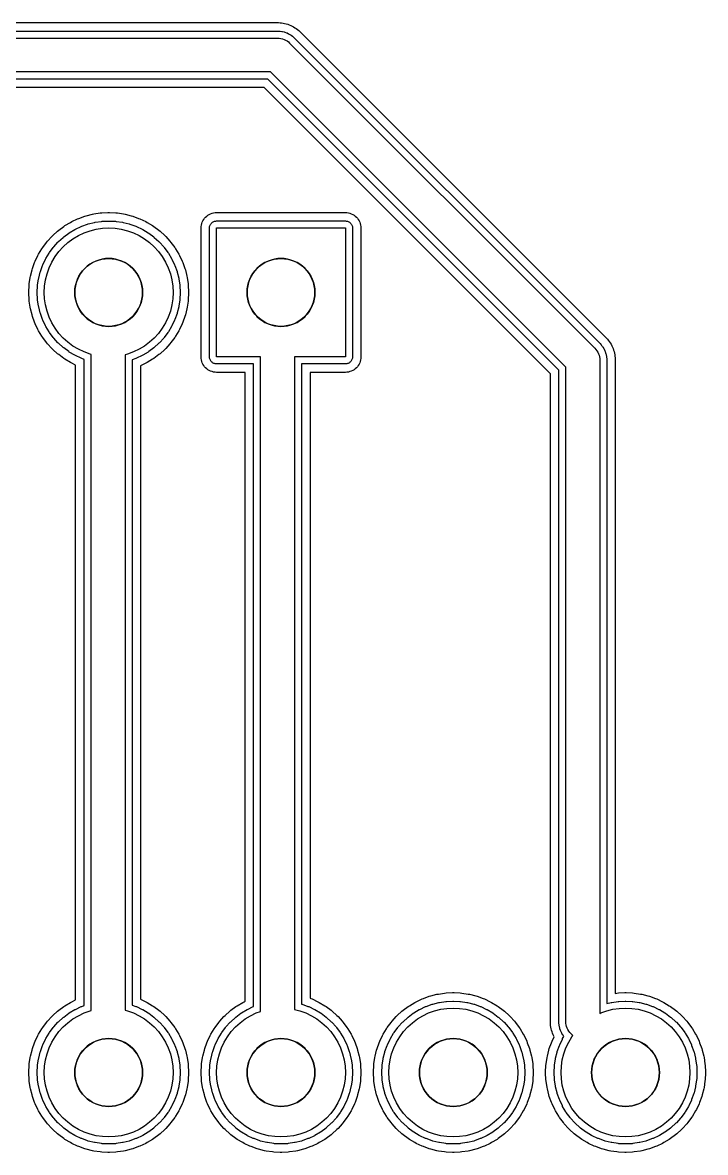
# Model space of a CAD drawing. Header units: millimetres. Extents: x -3 to 103, y -3 to 78.
# Drawn here: x 77.99 to 88.06, y 43.82 to 60.48 of the extents above; entities that cross this region are included whole.
import ezdxf

# ---------------------------------------------------------------- set-up
doc = ezdxf.new("R2010")
doc.units = ezdxf.units.MM
for name, color, linetype in [('COPPER', 1, 'Continuous'), ('DRILL_1p00mm', 5, 'Continuous'), ('ISO_PASS1', 2, 'Continuous'), ('ISO_PASS2', 6, 'Continuous')]:
    doc.layers.add(name, color=color, linetype=linetype)

msp = doc.modelspace()

# ---------------------------------------------------------------- linework, layer by layer
at = {"layer": 'COPPER'}
msp.add_lwpolyline([(56.812, 60.25), (81.75, 60.25), (81.775, 60.249), (81.799, 60.245), (81.823, 60.239), (81.846, 60.231), (81.868, 60.22), (81.889, 60.208), (81.909, 60.193), (81.927, 60.177), (86.427, 55.677), (86.443, 55.659), (86.458, 55.639), (86.47, 55.618), (86.481, 55.596), (86.489, 55.573), (86.495, 55.549), (86.499, 55.525), (86.5, 55.5), (86.5, 45.87), (86.516, 45.878), (86.604, 45.909), (86.695, 45.932), (86.787, 45.945), (86.88, 45.95), (86.973, 45.945), (87.065, 45.932), (87.156, 45.909), (87.244, 45.878), (87.328, 45.838), (87.408, 45.79), (87.483, 45.734), (87.552, 45.672), (87.614, 45.603), (87.67, 45.528), (87.718, 45.448), (87.758, 45.364), (87.789, 45.276), (87.812, 45.185), (87.825, 45.093), (87.83, 45), (87.825, 44.907), (87.812, 44.815), (87.789, 44.724), (87.758, 44.636), (87.718, 44.552), (87.67, 44.472), (87.614, 44.397), (87.552, 44.328), (87.483, 44.266), (87.408, 44.21), (87.328, 44.162), (87.244, 44.122), (87.156, 44.091), (87.065, 44.068), (86.973, 44.055), (86.88, 44.05), (86.787, 44.055), (86.695, 44.068), (86.604, 44.091), (86.516, 44.122), (86.432, 44.162), (86.352, 44.21), (86.277, 44.266), (86.208, 44.328), (86.146, 44.397), (86.09, 44.472), (86.042, 44.552), (86.002, 44.636), (85.971, 44.724), (85.948, 44.815), (85.935, 44.907), (85.93, 45), (85.935, 45.093), (85.948, 45.185), (85.971, 45.276), (86.002, 45.364), (86.042, 45.448), (86.09, 45.528), (86.102, 45.544), (86.073, 45.573), (86.057, 45.591), (86.042, 45.611), (86.03, 45.632), (86.019, 45.654), (86.011, 45.677), (86.005, 45.701), (86.001, 45.725), (86, 45.75), (86, 55.396), (81.646, 59.75), (56.812, 59.75)], dxfattribs=at)
for points in [[(78.328, 56.685), (78.351, 56.776), (78.382, 56.864), (78.422, 56.948), (78.47, 57.028), (78.526, 57.103), (78.588, 57.172), (78.657, 57.234), (78.732, 57.29), (78.812, 57.338), (78.896, 57.378), (78.984, 57.409), (79.075, 57.432), (79.167, 57.445), (79.26, 57.45), (79.353, 57.445), (79.445, 57.432), (79.536, 57.409), (79.624, 57.378), (79.708, 57.338), (79.788, 57.29), (79.863, 57.234), (79.932, 57.172), (79.994, 57.103), (80.05, 57.028), (80.098, 56.948), (80.138, 56.864), (80.169, 56.776), (80.192, 56.685), (80.205, 56.593), (80.21, 56.5), (80.205, 56.407), (80.192, 56.315), (80.169, 56.224), (80.138, 56.136), (80.098, 56.052), (80.05, 55.972), (79.994, 55.897), (79.932, 55.828), (79.863, 55.766), (79.788, 55.71), (79.708, 55.662), (79.624, 55.622), (79.536, 55.591), (79.5, 55.582), (79.5, 45.918), (79.536, 45.909), (79.624, 45.878), (79.708, 45.838), (79.788, 45.79), (79.863, 45.734), (79.932, 45.672), (79.994, 45.603), (80.05, 45.528), (80.098, 45.448), (80.138, 45.364), (80.169, 45.276), (80.192, 45.185), (80.205, 45.093), (80.21, 45), (80.205, 44.907), (80.192, 44.815), (80.169, 44.724), (80.138, 44.636), (80.098, 44.552), (80.05, 44.472), (79.994, 44.397), (79.932, 44.328), (79.863, 44.266), (79.788, 44.21), (79.708, 44.162), (79.624, 44.122), (79.536, 44.091), (79.445, 44.068), (79.353, 44.055), (79.26, 44.05), (79.167, 44.055), (79.075, 44.068), (78.984, 44.091), (78.896, 44.122), (78.812, 44.162), (78.732, 44.21), (78.657, 44.266), (78.588, 44.328), (78.526, 44.397), (78.47, 44.472), (78.422, 44.552), (78.382, 44.636), (78.351, 44.724), (78.328, 44.815), (78.315, 44.907), (78.31, 45), (78.315, 45.093), (78.328, 45.185), (78.351, 45.276), (78.382, 45.364), (78.422, 45.448), (78.47, 45.528), (78.526, 45.603), (78.588, 45.672), (78.657, 45.734), (78.732, 45.79), (78.812, 45.838), (78.896, 45.878), (78.984, 45.909), (79, 45.913), (79, 55.587), (78.984, 55.591), (78.896, 55.622), (78.812, 55.662), (78.732, 55.71), (78.657, 55.766), (78.588, 55.828), (78.526, 55.897), (78.47, 55.972), (78.422, 56.052), (78.382, 56.136), (78.351, 56.224), (78.328, 56.315), (78.315, 56.407), (78.31, 56.5), (78.315, 56.593)], [(80.85, 57.45), (82.75, 57.45), (82.75, 55.55), (82, 55.55), (82, 45.928), (82.076, 45.909), (82.164, 45.878), (82.248, 45.838), (82.328, 45.79), (82.403, 45.734), (82.472, 45.672), (82.534, 45.603), (82.59, 45.528), (82.638, 45.448), (82.678, 45.364), (82.709, 45.276), (82.732, 45.185), (82.745, 45.093), (82.75, 45), (82.745, 44.907), (82.732, 44.815), (82.709, 44.724), (82.678, 44.636), (82.638, 44.552), (82.59, 44.472), (82.534, 44.397), (82.472, 44.328), (82.403, 44.266), (82.328, 44.21), (82.248, 44.162), (82.164, 44.122), (82.076, 44.091), (81.985, 44.068), (81.893, 44.055), (81.8, 44.05), (81.707, 44.055), (81.615, 44.068), (81.524, 44.091), (81.436, 44.122), (81.352, 44.162), (81.272, 44.21), (81.197, 44.266), (81.128, 44.328), (81.066, 44.397), (81.01, 44.472), (80.962, 44.552), (80.922, 44.636), (80.891, 44.724), (80.868, 44.815), (80.855, 44.907), (80.85, 45), (80.855, 45.093), (80.868, 45.185), (80.891, 45.276), (80.922, 45.364), (80.962, 45.448), (81.01, 45.528), (81.066, 45.603), (81.128, 45.672), (81.197, 45.734), (81.272, 45.79), (81.352, 45.838), (81.436, 45.878), (81.5, 45.9), (81.5, 55.55), (80.85, 55.55)], [(78.819, 56.736), (78.798, 56.691), (78.782, 56.645), (78.77, 56.598), (78.762, 56.549), (78.76, 56.5), (78.762, 56.451), (78.77, 56.402), (78.782, 56.355), (78.798, 56.309), (78.819, 56.264), (78.844, 56.222), (78.873, 56.183), (78.906, 56.146), (78.943, 56.113), (78.982, 56.084), (79.024, 56.059), (79.069, 56.038), (79.115, 56.022), (79.162, 56.01), (79.211, 56.002), (79.26, 56), (79.309, 56.002), (79.358, 56.01), (79.405, 56.022), (79.451, 56.038), (79.496, 56.059), (79.538, 56.084), (79.577, 56.113), (79.614, 56.146), (79.647, 56.183), (79.676, 56.222), (79.701, 56.264), (79.722, 56.309), (79.738, 56.355), (79.75, 56.402), (79.758, 56.451), (79.76, 56.5), (79.758, 56.549), (79.75, 56.598), (79.738, 56.645), (79.722, 56.691), (79.701, 56.736), (79.676, 56.778), (79.647, 56.817), (79.614, 56.854), (79.577, 56.887), (79.538, 56.916), (79.496, 56.941), (79.451, 56.962), (79.405, 56.978), (79.358, 56.99), (79.309, 56.998), (79.26, 57), (79.211, 56.998), (79.162, 56.99), (79.115, 56.978), (79.069, 56.962), (79.024, 56.941), (78.982, 56.916), (78.943, 56.887), (78.906, 56.854), (78.873, 56.817), (78.844, 56.778)], [(81.384, 56.778), (81.359, 56.736), (81.338, 56.691), (81.322, 56.645), (81.31, 56.598), (81.302, 56.549), (81.3, 56.5), (81.302, 56.451), (81.31, 56.402), (81.322, 56.355), (81.338, 56.309), (81.359, 56.264), (81.384, 56.222), (81.413, 56.183), (81.446, 56.146), (81.483, 56.113), (81.522, 56.084), (81.564, 56.059), (81.609, 56.038), (81.655, 56.022), (81.702, 56.01), (81.751, 56.002), (81.8, 56), (81.849, 56.002), (81.898, 56.01), (81.945, 56.022), (81.991, 56.038), (82.036, 56.059), (82.078, 56.084), (82.117, 56.113), (82.154, 56.146), (82.187, 56.183), (82.216, 56.222), (82.241, 56.264), (82.262, 56.309), (82.278, 56.355), (82.29, 56.402), (82.298, 56.451), (82.3, 56.5), (82.298, 56.549), (82.29, 56.598), (82.278, 56.645), (82.262, 56.691), (82.241, 56.736), (82.216, 56.778), (82.187, 56.817), (82.154, 56.854), (82.117, 56.887), (82.078, 56.916), (82.036, 56.941), (81.991, 56.962), (81.945, 56.978), (81.898, 56.99), (81.849, 56.998), (81.8, 57), (81.751, 56.998), (81.702, 56.99), (81.655, 56.978), (81.609, 56.962), (81.564, 56.941), (81.522, 56.916), (81.483, 56.887), (81.446, 56.854), (81.413, 56.817)], [(83.395, 45.093), (83.408, 45.185), (83.431, 45.276), (83.462, 45.364), (83.502, 45.448), (83.55, 45.528), (83.606, 45.603), (83.668, 45.672), (83.737, 45.734), (83.812, 45.79), (83.892, 45.838), (83.976, 45.878), (84.064, 45.909), (84.155, 45.932), (84.247, 45.945), (84.34, 45.95), (84.433, 45.945), (84.525, 45.932), (84.616, 45.909), (84.704, 45.878), (84.788, 45.838), (84.868, 45.79), (84.943, 45.734), (85.012, 45.672), (85.074, 45.603), (85.13, 45.528), (85.178, 45.448), (85.218, 45.364), (85.249, 45.276), (85.272, 45.185), (85.285, 45.093), (85.29, 45), (85.285, 44.907), (85.272, 44.815), (85.249, 44.724), (85.218, 44.636), (85.178, 44.552), (85.13, 44.472), (85.074, 44.397), (85.012, 44.328), (84.943, 44.266), (84.868, 44.21), (84.788, 44.162), (84.704, 44.122), (84.616, 44.091), (84.525, 44.068), (84.433, 44.055), (84.34, 44.05), (84.247, 44.055), (84.155, 44.068), (84.064, 44.091), (83.976, 44.122), (83.892, 44.162), (83.812, 44.21), (83.737, 44.266), (83.668, 44.328), (83.606, 44.397), (83.55, 44.472), (83.502, 44.552), (83.462, 44.636), (83.431, 44.724), (83.408, 44.815), (83.395, 44.907), (83.39, 45)], [(78.819, 45.236), (78.798, 45.191), (78.782, 45.145), (78.77, 45.098), (78.762, 45.049), (78.76, 45), (78.762, 44.951), (78.77, 44.902), (78.782, 44.855), (78.798, 44.809), (78.819, 44.764), (78.844, 44.722), (78.873, 44.683), (78.906, 44.646), (78.943, 44.613), (78.982, 44.584), (79.024, 44.559), (79.069, 44.538), (79.115, 44.522), (79.162, 44.51), (79.211, 44.502), (79.26, 44.5), (79.309, 44.502), (79.358, 44.51), (79.405, 44.522), (79.451, 44.538), (79.496, 44.559), (79.538, 44.584), (79.577, 44.613), (79.614, 44.646), (79.647, 44.683), (79.676, 44.722), (79.701, 44.764), (79.722, 44.809), (79.738, 44.855), (79.75, 44.902), (79.758, 44.951), (79.76, 45), (79.758, 45.049), (79.75, 45.098), (79.738, 45.145), (79.722, 45.191), (79.701, 45.236), (79.676, 45.278), (79.647, 45.317), (79.614, 45.354), (79.577, 45.387), (79.538, 45.416), (79.496, 45.441), (79.451, 45.462), (79.405, 45.478), (79.358, 45.49), (79.309, 45.498), (79.26, 45.5), (79.211, 45.498), (79.162, 45.49), (79.115, 45.478), (79.069, 45.462), (79.024, 45.441), (78.982, 45.416), (78.943, 45.387), (78.906, 45.354), (78.873, 45.317), (78.844, 45.278)], [(81.384, 45.278), (81.359, 45.236), (81.338, 45.191), (81.322, 45.145), (81.31, 45.098), (81.302, 45.049), (81.3, 45), (81.302, 44.951), (81.31, 44.902), (81.322, 44.855), (81.338, 44.809), (81.359, 44.764), (81.384, 44.722), (81.413, 44.683), (81.446, 44.646), (81.483, 44.613), (81.522, 44.584), (81.564, 44.559), (81.609, 44.538), (81.655, 44.522), (81.702, 44.51), (81.751, 44.502), (81.8, 44.5), (81.849, 44.502), (81.898, 44.51), (81.945, 44.522), (81.991, 44.538), (82.036, 44.559), (82.078, 44.584), (82.117, 44.613), (82.154, 44.646), (82.187, 44.683), (82.216, 44.722), (82.241, 44.764), (82.262, 44.809), (82.278, 44.855), (82.29, 44.902), (82.298, 44.951), (82.3, 45), (82.298, 45.049), (82.29, 45.098), (82.278, 45.145), (82.262, 45.191), (82.241, 45.236), (82.216, 45.278), (82.187, 45.317), (82.154, 45.354), (82.117, 45.387), (82.078, 45.416), (82.036, 45.441), (81.991, 45.462), (81.945, 45.478), (81.898, 45.49), (81.849, 45.498), (81.8, 45.5), (81.751, 45.498), (81.702, 45.49), (81.655, 45.478), (81.609, 45.462), (81.564, 45.441), (81.522, 45.416), (81.483, 45.387), (81.446, 45.354), (81.413, 45.317)], [(83.899, 45.236), (83.878, 45.191), (83.862, 45.145), (83.85, 45.098), (83.842, 45.049), (83.84, 45), (83.842, 44.951), (83.85, 44.902), (83.862, 44.855), (83.878, 44.809), (83.899, 44.764), (83.924, 44.722), (83.953, 44.683), (83.986, 44.646), (84.023, 44.613), (84.062, 44.584), (84.104, 44.559), (84.149, 44.538), (84.195, 44.522), (84.242, 44.51), (84.291, 44.502), (84.34, 44.5), (84.389, 44.502), (84.438, 44.51), (84.485, 44.522), (84.531, 44.538), (84.576, 44.559), (84.618, 44.584), (84.657, 44.613), (84.694, 44.646), (84.727, 44.683), (84.756, 44.722), (84.781, 44.764), (84.802, 44.809), (84.818, 44.855), (84.83, 44.902), (84.838, 44.951), (84.84, 45), (84.838, 45.049), (84.83, 45.098), (84.818, 45.145), (84.802, 45.191), (84.781, 45.236), (84.756, 45.278), (84.727, 45.317), (84.694, 45.354), (84.657, 45.387), (84.618, 45.416), (84.576, 45.441), (84.531, 45.462), (84.485, 45.478), (84.438, 45.49), (84.389, 45.498), (84.34, 45.5), (84.291, 45.498), (84.242, 45.49), (84.195, 45.478), (84.149, 45.462), (84.104, 45.441), (84.062, 45.416), (84.023, 45.387), (83.986, 45.354), (83.953, 45.317), (83.924, 45.278)], [(86.464, 45.278), (86.439, 45.236), (86.418, 45.191), (86.402, 45.145), (86.39, 45.098), (86.382, 45.049), (86.38, 45), (86.382, 44.951), (86.39, 44.902), (86.402, 44.855), (86.418, 44.809), (86.439, 44.764), (86.464, 44.722), (86.493, 44.683), (86.526, 44.646), (86.563, 44.613), (86.602, 44.584), (86.644, 44.559), (86.689, 44.538), (86.735, 44.522), (86.782, 44.51), (86.831, 44.502), (86.88, 44.5), (86.929, 44.502), (86.978, 44.51), (87.025, 44.522), (87.071, 44.538), (87.116, 44.559), (87.158, 44.584), (87.197, 44.613), (87.234, 44.646), (87.267, 44.683), (87.296, 44.722), (87.321, 44.764), (87.342, 44.809), (87.358, 44.855), (87.37, 44.902), (87.378, 44.951), (87.38, 45), (87.378, 45.049), (87.37, 45.098), (87.358, 45.145), (87.342, 45.191), (87.321, 45.236), (87.296, 45.278), (87.267, 45.317), (87.234, 45.354), (87.197, 45.387), (87.158, 45.416), (87.116, 45.441), (87.071, 45.462), (87.025, 45.478), (86.978, 45.49), (86.929, 45.498), (86.88, 45.5), (86.831, 45.498), (86.782, 45.49), (86.735, 45.478), (86.689, 45.462), (86.644, 45.441), (86.602, 45.416), (86.563, 45.387), (86.526, 45.354), (86.493, 45.317)]]:
    msp.add_lwpolyline(points, close=True, dxfattribs=at)
at = {"layer": 'DRILL_1p00mm'}
for centre in [(79.26, 56.5), (81.8, 56.5), (79.26, 45), (81.8, 45), (84.34, 45), (86.88, 45)]:
    msp.add_circle(centre, 0.5, dxfattribs=at)
at = {"layer": 'ISO_PASS1'}
msp.add_lwpolyline([(56.885, 60.354), (81.75, 60.354), (81.755, 60.353), (81.78, 60.352), (81.79, 60.351), (81.814, 60.348), (81.824, 60.346), (81.848, 60.34), (81.857, 60.337), (81.881, 60.329), (81.89, 60.325), (81.912, 60.314), (81.921, 60.309), (81.942, 60.297), (81.951, 60.291), (81.97, 60.276), (81.978, 60.27), (81.996, 60.254), (82, 60.25), (86.5, 55.75), (86.504, 55.746), (86.52, 55.728), (86.526, 55.72), (86.541, 55.701), (86.547, 55.692), (86.559, 55.671), (86.564, 55.662), (86.575, 55.64), (86.579, 55.631), (86.587, 55.607), (86.59, 55.598), (86.596, 55.574), (86.598, 55.564), (86.601, 55.54), (86.602, 55.53), (86.603, 55.505), (86.604, 55.5), (86.604, 46.016), (86.669, 46.032), (86.679, 46.034), (86.772, 46.048), (86.782, 46.049), (86.875, 46.053), (86.885, 46.053), (86.978, 46.049), (86.988, 46.048), (87.081, 46.034), (87.091, 46.032), (87.181, 46.01), (87.191, 46.007), (87.278, 45.975), (87.288, 45.971), (87.372, 45.931), (87.381, 45.927), (87.461, 45.879), (87.47, 45.873), (87.544, 45.818), (87.552, 45.811), (87.621, 45.749), (87.629, 45.741), (87.691, 45.672), (87.698, 45.664), (87.753, 45.59), (87.759, 45.581), (87.807, 45.501), (87.811, 45.492), (87.851, 45.408), (87.855, 45.398), (87.887, 45.311), (87.89, 45.301), (87.912, 45.211), (87.914, 45.201), (87.928, 45.108), (87.929, 45.098), (87.933, 45.005), (87.933, 44.995), (87.929, 44.902), (87.928, 44.892), (87.914, 44.799), (87.912, 44.789), (87.89, 44.699), (87.887, 44.689), (87.855, 44.602), (87.851, 44.592), (87.811, 44.508), (87.807, 44.499), (87.759, 44.419), (87.753, 44.41), (87.698, 44.336), (87.691, 44.328), (87.629, 44.259), (87.621, 44.251), (87.552, 44.189), (87.544, 44.182), (87.47, 44.127), (87.461, 44.121), (87.381, 44.073), (87.372, 44.069), (87.288, 44.029), (87.278, 44.025), (87.191, 43.993), (87.181, 43.99), (87.091, 43.968), (87.081, 43.966), (86.988, 43.952), (86.978, 43.951), (86.885, 43.947), (86.875, 43.947), (86.782, 43.951), (86.772, 43.952), (86.679, 43.966), (86.669, 43.968), (86.579, 43.99), (86.569, 43.993), (86.482, 44.025), (86.472, 44.029), (86.388, 44.069), (86.379, 44.073), (86.299, 44.121), (86.29, 44.127), (86.216, 44.182), (86.208, 44.189), (86.139, 44.251), (86.131, 44.259), (86.069, 44.328), (86.062, 44.336), (86.007, 44.41), (86.001, 44.419), (85.953, 44.499), (85.949, 44.508), (85.909, 44.592), (85.905, 44.602), (85.873, 44.689), (85.87, 44.699), (85.848, 44.789), (85.846, 44.799), (85.832, 44.892), (85.831, 44.902), (85.827, 44.995), (85.827, 45.005), (85.831, 45.098), (85.832, 45.108), (85.846, 45.201), (85.848, 45.211), (85.87, 45.301), (85.873, 45.311), (85.905, 45.398), (85.909, 45.408), (85.949, 45.492), (85.953, 45.501), (85.972, 45.532), (85.959, 45.549), (85.953, 45.558), (85.941, 45.579), (85.936, 45.588), (85.925, 45.61), (85.921, 45.619), (85.913, 45.643), (85.91, 45.652), (85.904, 45.676), (85.902, 45.686), (85.899, 45.71), (85.898, 45.72), (85.897, 45.745), (85.896, 45.75), (85.896, 55.354), (81.604, 59.646), (56.885, 59.646)], dxfattribs=at)
for points in [[(79.604, 55.505), (79.604, 45.995), (79.658, 45.975), (79.668, 45.971), (79.752, 45.931), (79.761, 45.927), (79.841, 45.879), (79.85, 45.873), (79.924, 45.818), (79.932, 45.811), (80.001, 45.749), (80.009, 45.741), (80.071, 45.672), (80.078, 45.664), (80.133, 45.59), (80.139, 45.581), (80.187, 45.501), (80.191, 45.492), (80.231, 45.408), (80.235, 45.398), (80.267, 45.311), (80.27, 45.301), (80.292, 45.211), (80.294, 45.201), (80.308, 45.108), (80.309, 45.098), (80.313, 45.005), (80.313, 44.995), (80.309, 44.902), (80.308, 44.892), (80.294, 44.799), (80.292, 44.789), (80.27, 44.699), (80.267, 44.689), (80.235, 44.602), (80.231, 44.592), (80.191, 44.508), (80.187, 44.499), (80.139, 44.419), (80.133, 44.41), (80.078, 44.336), (80.071, 44.328), (80.009, 44.259), (80.001, 44.251), (79.932, 44.189), (79.924, 44.182), (79.85, 44.127), (79.841, 44.121), (79.761, 44.073), (79.752, 44.069), (79.668, 44.029), (79.658, 44.025), (79.571, 43.993), (79.561, 43.99), (79.471, 43.968), (79.461, 43.966), (79.368, 43.952), (79.358, 43.951), (79.265, 43.947), (79.255, 43.947), (79.162, 43.951), (79.152, 43.952), (79.059, 43.966), (79.049, 43.968), (78.959, 43.99), (78.949, 43.993), (78.862, 44.025), (78.852, 44.029), (78.768, 44.069), (78.759, 44.073), (78.679, 44.121), (78.67, 44.127), (78.596, 44.182), (78.588, 44.189), (78.519, 44.251), (78.511, 44.259), (78.449, 44.328), (78.442, 44.336), (78.387, 44.41), (78.381, 44.419), (78.333, 44.499), (78.329, 44.508), (78.289, 44.592), (78.285, 44.602), (78.253, 44.689), (78.25, 44.699), (78.228, 44.789), (78.226, 44.799), (78.212, 44.892), (78.211, 44.902), (78.207, 44.995), (78.207, 45.005), (78.211, 45.098), (78.212, 45.108), (78.226, 45.201), (78.228, 45.211), (78.25, 45.301), (78.253, 45.311), (78.285, 45.398), (78.289, 45.408), (78.329, 45.492), (78.333, 45.501), (78.381, 45.581), (78.387, 45.59), (78.442, 45.664), (78.449, 45.672), (78.511, 45.741), (78.519, 45.749), (78.588, 45.811), (78.596, 45.818), (78.67, 45.873), (78.679, 45.879), (78.759, 45.927), (78.768, 45.931), (78.852, 45.971), (78.862, 45.975), (78.896, 45.988), (78.896, 55.512), (78.862, 55.525), (78.852, 55.529), (78.768, 55.569), (78.759, 55.573), (78.679, 55.621), (78.67, 55.627), (78.596, 55.682), (78.588, 55.689), (78.519, 55.751), (78.511, 55.759), (78.449, 55.828), (78.442, 55.836), (78.387, 55.91), (78.381, 55.919), (78.333, 55.999), (78.329, 56.008), (78.289, 56.092), (78.285, 56.102), (78.253, 56.189), (78.25, 56.199), (78.228, 56.289), (78.226, 56.299), (78.212, 56.392), (78.211, 56.402), (78.207, 56.495), (78.207, 56.505), (78.211, 56.598), (78.212, 56.608), (78.226, 56.701), (78.228, 56.711), (78.25, 56.801), (78.253, 56.811), (78.285, 56.898), (78.289, 56.908), (78.329, 56.992), (78.333, 57.001), (78.381, 57.081), (78.387, 57.09), (78.442, 57.164), (78.449, 57.172), (78.511, 57.241), (78.519, 57.249), (78.588, 57.311), (78.596, 57.318), (78.67, 57.373), (78.679, 57.379), (78.759, 57.427), (78.768, 57.431), (78.852, 57.471), (78.862, 57.475), (78.949, 57.507), (78.959, 57.51), (79.049, 57.532), (79.059, 57.534), (79.152, 57.548), (79.162, 57.549), (79.255, 57.553), (79.265, 57.553), (79.358, 57.549), (79.368, 57.548), (79.461, 57.534), (79.471, 57.532), (79.561, 57.51), (79.571, 57.507), (79.658, 57.475), (79.668, 57.471), (79.752, 57.431), (79.761, 57.427), (79.841, 57.379), (79.85, 57.373), (79.924, 57.318), (79.932, 57.311), (80.001, 57.249), (80.009, 57.241), (80.071, 57.172), (80.078, 57.164), (80.133, 57.09), (80.139, 57.081), (80.187, 57.001), (80.191, 56.992), (80.231, 56.908), (80.235, 56.898), (80.267, 56.811), (80.27, 56.801), (80.292, 56.711), (80.294, 56.701), (80.308, 56.608), (80.309, 56.598), (80.313, 56.505), (80.313, 56.495), (80.309, 56.402), (80.308, 56.392), (80.294, 56.299), (80.292, 56.289), (80.27, 56.199), (80.267, 56.189), (80.235, 56.102), (80.231, 56.092), (80.191, 56.008), (80.187, 55.999), (80.139, 55.919), (80.133, 55.91), (80.078, 55.836), (80.071, 55.828), (80.009, 55.759), (80.001, 55.751), (79.932, 55.689), (79.924, 55.682), (79.85, 55.627), (79.841, 55.621), (79.761, 55.573), (79.752, 55.569), (79.668, 55.529), (79.658, 55.525)], [(82.104, 46.009), (82.111, 46.007), (82.198, 45.975), (82.208, 45.971), (82.292, 45.931), (82.301, 45.927), (82.381, 45.879), (82.39, 45.873), (82.464, 45.818), (82.472, 45.811), (82.541, 45.749), (82.549, 45.741), (82.611, 45.672), (82.618, 45.664), (82.673, 45.59), (82.679, 45.581), (82.727, 45.501), (82.731, 45.492), (82.771, 45.408), (82.775, 45.398), (82.807, 45.311), (82.81, 45.301), (82.832, 45.211), (82.834, 45.201), (82.848, 45.108), (82.849, 45.098), (82.853, 45.005), (82.853, 44.995), (82.849, 44.902), (82.848, 44.892), (82.834, 44.799), (82.832, 44.789), (82.81, 44.699), (82.807, 44.689), (82.775, 44.602), (82.771, 44.592), (82.731, 44.508), (82.727, 44.499), (82.679, 44.419), (82.673, 44.41), (82.618, 44.336), (82.611, 44.328), (82.549, 44.259), (82.541, 44.251), (82.472, 44.189), (82.464, 44.182), (82.39, 44.127), (82.381, 44.121), (82.301, 44.073), (82.292, 44.069), (82.208, 44.029), (82.198, 44.025), (82.111, 43.993), (82.101, 43.99), (82.011, 43.968), (82.001, 43.966), (81.908, 43.952), (81.898, 43.951), (81.805, 43.947), (81.795, 43.947), (81.702, 43.951), (81.692, 43.952), (81.599, 43.966), (81.589, 43.968), (81.499, 43.99), (81.489, 43.993), (81.402, 44.025), (81.392, 44.029), (81.308, 44.069), (81.299, 44.073), (81.219, 44.121), (81.21, 44.127), (81.136, 44.182), (81.128, 44.189), (81.059, 44.251), (81.051, 44.259), (80.989, 44.328), (80.982, 44.336), (80.927, 44.41), (80.921, 44.419), (80.873, 44.499), (80.869, 44.508), (80.829, 44.592), (80.825, 44.602), (80.793, 44.689), (80.79, 44.699), (80.768, 44.789), (80.766, 44.799), (80.752, 44.892), (80.751, 44.902), (80.747, 44.995), (80.747, 45.005), (80.751, 45.098), (80.752, 45.108), (80.766, 45.201), (80.768, 45.211), (80.79, 45.301), (80.793, 45.311), (80.825, 45.398), (80.829, 45.408), (80.869, 45.492), (80.873, 45.501), (80.921, 45.581), (80.927, 45.59), (80.982, 45.664), (80.989, 45.672), (81.051, 45.741), (81.059, 45.749), (81.128, 45.811), (81.136, 45.818), (81.21, 45.873), (81.219, 45.879), (81.299, 45.927), (81.308, 45.931), (81.392, 45.971), (81.396, 45.973), (81.396, 55.446), (80.85, 55.446), (80.84, 55.447), (80.83, 55.448), (80.82, 55.451), (80.81, 55.454), (80.801, 55.459), (80.792, 55.464), (80.784, 55.47), (80.777, 55.477), (80.77, 55.484), (80.764, 55.492), (80.759, 55.501), (80.754, 55.51), (80.751, 55.52), (80.748, 55.53), (80.747, 55.54), (80.746, 55.55), (80.746, 57.45), (80.747, 57.46), (80.748, 57.47), (80.751, 57.48), (80.754, 57.49), (80.759, 57.499), (80.764, 57.508), (80.77, 57.516), (80.777, 57.523), (80.784, 57.53), (80.792, 57.536), (80.801, 57.541), (80.81, 57.546), (80.82, 57.549), (80.83, 57.552), (80.84, 57.553), (80.85, 57.554), (82.75, 57.554), (82.76, 57.553), (82.77, 57.552), (82.78, 57.549), (82.79, 57.546), (82.799, 57.541), (82.808, 57.536), (82.816, 57.53), (82.823, 57.523), (82.83, 57.516), (82.836, 57.508), (82.841, 57.499), (82.846, 57.49), (82.849, 57.48), (82.852, 57.47), (82.853, 57.46), (82.854, 57.45), (82.854, 55.55), (82.853, 55.54), (82.852, 55.53), (82.849, 55.52), (82.846, 55.51), (82.841, 55.501), (82.836, 55.492), (82.83, 55.484), (82.823, 55.477), (82.816, 55.47), (82.808, 55.464), (82.799, 55.459), (82.79, 55.454), (82.78, 55.451), (82.77, 55.448), (82.76, 55.447), (82.75, 55.446), (82.104, 55.446)], [(83.291, 45.098), (83.292, 45.108), (83.306, 45.201), (83.308, 45.211), (83.33, 45.301), (83.333, 45.311), (83.365, 45.398), (83.369, 45.408), (83.409, 45.492), (83.413, 45.501), (83.461, 45.581), (83.467, 45.59), (83.522, 45.664), (83.529, 45.672), (83.591, 45.741), (83.599, 45.749), (83.668, 45.811), (83.676, 45.818), (83.75, 45.873), (83.759, 45.879), (83.839, 45.927), (83.848, 45.931), (83.932, 45.971), (83.942, 45.975), (84.029, 46.007), (84.039, 46.01), (84.129, 46.032), (84.139, 46.034), (84.232, 46.048), (84.242, 46.049), (84.335, 46.053), (84.345, 46.053), (84.438, 46.049), (84.448, 46.048), (84.541, 46.034), (84.551, 46.032), (84.641, 46.01), (84.651, 46.007), (84.738, 45.975), (84.748, 45.971), (84.832, 45.931), (84.841, 45.927), (84.921, 45.879), (84.93, 45.873), (85.004, 45.818), (85.012, 45.811), (85.081, 45.749), (85.089, 45.741), (85.151, 45.672), (85.158, 45.664), (85.213, 45.59), (85.219, 45.581), (85.267, 45.501), (85.271, 45.492), (85.311, 45.408), (85.315, 45.398), (85.347, 45.311), (85.35, 45.301), (85.372, 45.211), (85.374, 45.201), (85.388, 45.108), (85.389, 45.098), (85.393, 45.005), (85.393, 44.995), (85.389, 44.902), (85.388, 44.892), (85.374, 44.799), (85.372, 44.789), (85.35, 44.699), (85.347, 44.689), (85.315, 44.602), (85.311, 44.592), (85.271, 44.508), (85.267, 44.499), (85.219, 44.419), (85.213, 44.41), (85.158, 44.336), (85.151, 44.328), (85.089, 44.259), (85.081, 44.251), (85.012, 44.189), (85.004, 44.182), (84.93, 44.127), (84.921, 44.121), (84.841, 44.073), (84.832, 44.069), (84.748, 44.029), (84.738, 44.025), (84.651, 43.993), (84.641, 43.99), (84.551, 43.968), (84.541, 43.966), (84.448, 43.952), (84.438, 43.951), (84.345, 43.947), (84.335, 43.947), (84.242, 43.951), (84.232, 43.952), (84.139, 43.966), (84.129, 43.968), (84.039, 43.99), (84.029, 43.993), (83.942, 44.025), (83.932, 44.029), (83.848, 44.069), (83.839, 44.073), (83.759, 44.121), (83.75, 44.127), (83.676, 44.182), (83.668, 44.189), (83.599, 44.251), (83.591, 44.259), (83.529, 44.328), (83.522, 44.336), (83.467, 44.41), (83.461, 44.419), (83.413, 44.499), (83.409, 44.508), (83.369, 44.592), (83.365, 44.602), (83.333, 44.689), (83.33, 44.699), (83.308, 44.789), (83.306, 44.799), (83.292, 44.892), (83.291, 44.902), (83.287, 44.995), (83.287, 45.005)]]:
    msp.add_lwpolyline(points, close=True, dxfattribs=at)
at = {"layer": 'ISO_PASS2'}
msp.add_lwpolyline([(56.965, 60.478), (81.75, 60.478), (81.761, 60.478), (81.786, 60.476), (81.808, 60.474), (81.832, 60.471), (81.854, 60.466), (81.878, 60.46), (81.899, 60.454), (81.922, 60.446), (81.943, 60.437), (81.965, 60.426), (81.985, 60.416), (82.006, 60.403), (82.025, 60.391), (82.044, 60.376), (82.062, 60.362), (82.08, 60.346), (82.088, 60.338), (86.588, 55.838), (86.596, 55.83), (86.612, 55.812), (86.626, 55.794), (86.641, 55.775), (86.653, 55.756), (86.666, 55.735), (86.676, 55.715), (86.687, 55.693), (86.696, 55.672), (86.704, 55.649), (86.71, 55.628), (86.716, 55.604), (86.721, 55.582), (86.724, 55.558), (86.726, 55.536), (86.728, 55.511), (86.728, 55.5), (86.728, 46.167), (86.753, 46.171), (86.776, 46.173), (86.869, 46.178), (86.891, 46.178), (86.984, 46.173), (87.007, 46.171), (87.099, 46.157), (87.121, 46.153), (87.211, 46.13), (87.233, 46.124), (87.32, 46.092), (87.341, 46.084), (87.425, 46.044), (87.445, 46.033), (87.525, 45.985), (87.544, 45.973), (87.618, 45.917), (87.636, 45.903), (87.705, 45.841), (87.721, 45.825), (87.783, 45.756), (87.797, 45.738), (87.853, 45.664), (87.865, 45.645), (87.913, 45.565), (87.924, 45.545), (87.964, 45.461), (87.972, 45.44), (88.004, 45.353), (88.01, 45.331), (88.033, 45.241), (88.037, 45.219), (88.051, 45.127), (88.053, 45.104), (88.058, 45.011), (88.058, 44.989), (88.053, 44.896), (88.051, 44.873), (88.037, 44.781), (88.033, 44.759), (88.01, 44.669), (88.004, 44.647), (87.972, 44.56), (87.964, 44.539), (87.924, 44.455), (87.913, 44.435), (87.865, 44.355), (87.853, 44.336), (87.797, 44.262), (87.783, 44.244), (87.721, 44.175), (87.705, 44.159), (87.636, 44.097), (87.618, 44.083), (87.544, 44.027), (87.525, 44.015), (87.445, 43.967), (87.425, 43.956), (87.341, 43.916), (87.32, 43.908), (87.233, 43.876), (87.211, 43.87), (87.121, 43.847), (87.099, 43.843), (87.007, 43.829), (86.984, 43.827), (86.891, 43.822), (86.869, 43.822), (86.776, 43.827), (86.753, 43.829), (86.661, 43.843), (86.639, 43.847), (86.549, 43.87), (86.527, 43.876), (86.44, 43.908), (86.419, 43.916), (86.335, 43.956), (86.315, 43.967), (86.235, 44.015), (86.216, 44.027), (86.142, 44.083), (86.124, 44.097), (86.055, 44.159), (86.039, 44.175), (85.977, 44.244), (85.963, 44.262), (85.907, 44.336), (85.895, 44.355), (85.847, 44.435), (85.836, 44.455), (85.796, 44.539), (85.788, 44.56), (85.756, 44.647), (85.75, 44.669), (85.727, 44.759), (85.723, 44.781), (85.709, 44.873), (85.707, 44.896), (85.702, 44.989), (85.702, 45.011), (85.707, 45.104), (85.709, 45.127), (85.723, 45.219), (85.727, 45.241), (85.75, 45.331), (85.756, 45.353), (85.788, 45.44), (85.796, 45.461), (85.828, 45.527), (85.824, 45.535), (85.813, 45.557), (85.804, 45.578), (85.796, 45.601), (85.79, 45.622), (85.784, 45.646), (85.779, 45.668), (85.776, 45.692), (85.774, 45.714), (85.772, 45.739), (85.772, 45.75), (85.772, 55.302), (81.552, 59.522), (56.965, 59.522)], dxfattribs=at)
for points in [[(79.728, 55.42), (79.728, 46.08), (79.805, 46.044), (79.825, 46.033), (79.905, 45.985), (79.924, 45.973), (79.998, 45.917), (80.016, 45.903), (80.085, 45.841), (80.101, 45.825), (80.163, 45.756), (80.177, 45.738), (80.233, 45.664), (80.245, 45.645), (80.293, 45.565), (80.304, 45.545), (80.344, 45.461), (80.352, 45.44), (80.384, 45.353), (80.39, 45.331), (80.413, 45.241), (80.417, 45.219), (80.431, 45.127), (80.433, 45.104), (80.438, 45.011), (80.438, 44.989), (80.433, 44.896), (80.431, 44.873), (80.417, 44.781), (80.413, 44.759), (80.39, 44.669), (80.384, 44.647), (80.352, 44.56), (80.344, 44.539), (80.304, 44.455), (80.293, 44.435), (80.245, 44.355), (80.233, 44.336), (80.177, 44.262), (80.163, 44.244), (80.101, 44.175), (80.085, 44.159), (80.016, 44.097), (79.998, 44.083), (79.924, 44.027), (79.905, 44.015), (79.825, 43.967), (79.805, 43.956), (79.721, 43.916), (79.7, 43.908), (79.613, 43.876), (79.591, 43.87), (79.501, 43.847), (79.479, 43.843), (79.387, 43.829), (79.364, 43.827), (79.271, 43.822), (79.249, 43.822), (79.156, 43.827), (79.133, 43.829), (79.041, 43.843), (79.019, 43.847), (78.929, 43.87), (78.907, 43.876), (78.82, 43.908), (78.799, 43.916), (78.715, 43.956), (78.695, 43.967), (78.615, 44.015), (78.596, 44.027), (78.522, 44.083), (78.504, 44.097), (78.435, 44.159), (78.419, 44.175), (78.357, 44.244), (78.343, 44.262), (78.287, 44.336), (78.275, 44.355), (78.227, 44.435), (78.216, 44.455), (78.176, 44.539), (78.168, 44.56), (78.136, 44.647), (78.13, 44.669), (78.107, 44.759), (78.103, 44.781), (78.089, 44.873), (78.087, 44.896), (78.082, 44.989), (78.082, 45.011), (78.087, 45.104), (78.089, 45.127), (78.103, 45.219), (78.107, 45.241), (78.13, 45.331), (78.136, 45.353), (78.168, 45.44), (78.176, 45.461), (78.216, 45.545), (78.227, 45.565), (78.275, 45.645), (78.287, 45.664), (78.343, 45.738), (78.357, 45.756), (78.419, 45.825), (78.435, 45.841), (78.504, 45.903), (78.522, 45.917), (78.596, 45.973), (78.615, 45.985), (78.695, 46.033), (78.715, 46.044), (78.772, 46.071), (78.772, 55.429), (78.715, 55.456), (78.695, 55.467), (78.615, 55.515), (78.596, 55.527), (78.522, 55.583), (78.504, 55.597), (78.435, 55.659), (78.419, 55.675), (78.357, 55.744), (78.343, 55.762), (78.287, 55.836), (78.275, 55.855), (78.227, 55.935), (78.216, 55.955), (78.176, 56.039), (78.168, 56.06), (78.136, 56.147), (78.13, 56.169), (78.107, 56.259), (78.103, 56.281), (78.089, 56.373), (78.087, 56.396), (78.082, 56.489), (78.082, 56.511), (78.087, 56.604), (78.089, 56.627), (78.103, 56.719), (78.107, 56.741), (78.13, 56.831), (78.136, 56.853), (78.168, 56.94), (78.176, 56.961), (78.216, 57.045), (78.227, 57.065), (78.275, 57.145), (78.287, 57.164), (78.343, 57.238), (78.357, 57.256), (78.419, 57.325), (78.435, 57.341), (78.504, 57.403), (78.522, 57.417), (78.596, 57.473), (78.615, 57.485), (78.695, 57.533), (78.715, 57.544), (78.799, 57.584), (78.82, 57.592), (78.907, 57.624), (78.929, 57.63), (79.019, 57.653), (79.041, 57.657), (79.133, 57.671), (79.156, 57.673), (79.249, 57.678), (79.271, 57.678), (79.364, 57.673), (79.387, 57.671), (79.479, 57.657), (79.501, 57.653), (79.591, 57.63), (79.613, 57.624), (79.7, 57.592), (79.721, 57.584), (79.805, 57.544), (79.825, 57.533), (79.905, 57.485), (79.924, 57.473), (79.998, 57.417), (80.016, 57.403), (80.085, 57.341), (80.101, 57.325), (80.163, 57.256), (80.177, 57.238), (80.233, 57.164), (80.245, 57.145), (80.293, 57.065), (80.304, 57.045), (80.344, 56.961), (80.352, 56.94), (80.384, 56.853), (80.39, 56.831), (80.413, 56.741), (80.417, 56.719), (80.431, 56.627), (80.433, 56.604), (80.438, 56.511), (80.438, 56.489), (80.433, 56.396), (80.431, 56.373), (80.417, 56.281), (80.413, 56.259), (80.39, 56.169), (80.384, 56.147), (80.352, 56.06), (80.344, 56.039), (80.304, 55.955), (80.293, 55.935), (80.245, 55.855), (80.233, 55.836), (80.177, 55.762), (80.163, 55.744), (80.101, 55.675), (80.085, 55.659), (80.016, 55.597), (79.998, 55.583), (79.924, 55.527), (79.905, 55.515), (79.825, 55.467), (79.805, 55.456)], [(82.228, 46.097), (82.24, 46.092), (82.261, 46.084), (82.345, 46.044), (82.365, 46.033), (82.445, 45.985), (82.464, 45.973), (82.538, 45.917), (82.556, 45.903), (82.625, 45.841), (82.641, 45.825), (82.703, 45.756), (82.717, 45.738), (82.773, 45.664), (82.785, 45.645), (82.833, 45.565), (82.844, 45.545), (82.884, 45.461), (82.892, 45.44), (82.924, 45.353), (82.93, 45.331), (82.953, 45.241), (82.957, 45.219), (82.971, 45.127), (82.973, 45.104), (82.978, 45.011), (82.978, 44.989), (82.973, 44.896), (82.971, 44.873), (82.957, 44.781), (82.953, 44.759), (82.93, 44.669), (82.924, 44.647), (82.892, 44.56), (82.884, 44.539), (82.844, 44.455), (82.833, 44.435), (82.785, 44.355), (82.773, 44.336), (82.717, 44.262), (82.703, 44.244), (82.641, 44.175), (82.625, 44.159), (82.556, 44.097), (82.538, 44.083), (82.464, 44.027), (82.445, 44.015), (82.365, 43.967), (82.345, 43.956), (82.261, 43.916), (82.24, 43.908), (82.153, 43.876), (82.131, 43.87), (82.041, 43.847), (82.019, 43.843), (81.927, 43.829), (81.904, 43.827), (81.811, 43.822), (81.789, 43.822), (81.696, 43.827), (81.673, 43.829), (81.581, 43.843), (81.559, 43.847), (81.469, 43.87), (81.447, 43.876), (81.36, 43.908), (81.339, 43.916), (81.255, 43.956), (81.235, 43.967), (81.155, 44.015), (81.136, 44.027), (81.062, 44.083), (81.044, 44.097), (80.975, 44.159), (80.959, 44.175), (80.897, 44.244), (80.883, 44.262), (80.827, 44.336), (80.815, 44.355), (80.767, 44.435), (80.756, 44.455), (80.716, 44.539), (80.708, 44.56), (80.676, 44.647), (80.67, 44.669), (80.647, 44.759), (80.643, 44.781), (80.629, 44.873), (80.627, 44.896), (80.622, 44.989), (80.622, 45.011), (80.627, 45.104), (80.629, 45.127), (80.643, 45.219), (80.647, 45.241), (80.67, 45.331), (80.676, 45.353), (80.708, 45.44), (80.716, 45.461), (80.756, 45.545), (80.767, 45.565), (80.815, 45.645), (80.827, 45.664), (80.883, 45.738), (80.897, 45.756), (80.959, 45.825), (80.975, 45.841), (81.044, 45.903), (81.062, 45.917), (81.136, 45.973), (81.155, 45.985), (81.235, 46.033), (81.255, 46.044), (81.272, 46.052), (81.272, 55.322), (80.85, 55.322), (80.828, 55.323), (80.806, 55.326), (80.784, 55.332), (80.763, 55.339), (80.743, 55.349), (80.723, 55.361), (80.705, 55.374), (80.689, 55.389), (80.674, 55.405), (80.661, 55.423), (80.649, 55.443), (80.639, 55.463), (80.632, 55.484), (80.626, 55.506), (80.623, 55.528), (80.622, 55.55), (80.622, 57.45), (80.623, 57.472), (80.626, 57.494), (80.632, 57.516), (80.639, 57.537), (80.649, 57.557), (80.661, 57.577), (80.674, 57.595), (80.689, 57.611), (80.705, 57.626), (80.723, 57.639), (80.743, 57.651), (80.763, 57.661), (80.784, 57.668), (80.806, 57.674), (80.828, 57.677), (80.85, 57.678), (82.75, 57.678), (82.772, 57.677), (82.794, 57.674), (82.816, 57.668), (82.837, 57.661), (82.857, 57.651), (82.877, 57.639), (82.895, 57.626), (82.911, 57.611), (82.926, 57.595), (82.939, 57.577), (82.951, 57.557), (82.961, 57.537), (82.968, 57.516), (82.974, 57.494), (82.977, 57.472), (82.978, 57.45), (82.978, 55.55), (82.977, 55.528), (82.974, 55.506), (82.968, 55.484), (82.961, 55.463), (82.951, 55.443), (82.939, 55.423), (82.926, 55.405), (82.911, 55.389), (82.895, 55.374), (82.877, 55.361), (82.857, 55.349), (82.837, 55.339), (82.816, 55.332), (82.794, 55.326), (82.772, 55.323), (82.75, 55.322), (82.228, 55.322)], [(83.167, 45.104), (83.169, 45.127), (83.183, 45.219), (83.187, 45.241), (83.21, 45.331), (83.216, 45.353), (83.248, 45.44), (83.256, 45.461), (83.296, 45.545), (83.307, 45.565), (83.355, 45.645), (83.367, 45.664), (83.423, 45.738), (83.437, 45.756), (83.499, 45.825), (83.515, 45.841), (83.584, 45.903), (83.602, 45.917), (83.676, 45.973), (83.695, 45.985), (83.775, 46.033), (83.795, 46.044), (83.879, 46.084), (83.9, 46.092), (83.987, 46.124), (84.009, 46.13), (84.099, 46.153), (84.121, 46.157), (84.213, 46.171), (84.236, 46.173), (84.329, 46.178), (84.351, 46.178), (84.444, 46.173), (84.467, 46.171), (84.559, 46.157), (84.581, 46.153), (84.671, 46.13), (84.693, 46.124), (84.78, 46.092), (84.801, 46.084), (84.885, 46.044), (84.905, 46.033), (84.985, 45.985), (85.004, 45.973), (85.078, 45.917), (85.096, 45.903), (85.165, 45.841), (85.181, 45.825), (85.243, 45.756), (85.257, 45.738), (85.313, 45.664), (85.325, 45.645), (85.373, 45.565), (85.384, 45.545), (85.424, 45.461), (85.432, 45.44), (85.464, 45.353), (85.47, 45.331), (85.493, 45.241), (85.497, 45.219), (85.511, 45.127), (85.513, 45.104), (85.518, 45.011), (85.518, 44.989), (85.513, 44.896), (85.511, 44.873), (85.497, 44.781), (85.493, 44.759), (85.47, 44.669), (85.464, 44.647), (85.432, 44.56), (85.424, 44.539), (85.384, 44.455), (85.373, 44.435), (85.325, 44.355), (85.313, 44.336), (85.257, 44.262), (85.243, 44.244), (85.181, 44.175), (85.165, 44.159), (85.096, 44.097), (85.078, 44.083), (85.004, 44.027), (84.985, 44.015), (84.905, 43.967), (84.885, 43.956), (84.801, 43.916), (84.78, 43.908), (84.693, 43.876), (84.671, 43.87), (84.581, 43.847), (84.559, 43.843), (84.467, 43.829), (84.444, 43.827), (84.351, 43.822), (84.329, 43.822), (84.236, 43.827), (84.213, 43.829), (84.121, 43.843), (84.099, 43.847), (84.009, 43.87), (83.987, 43.876), (83.9, 43.908), (83.879, 43.916), (83.795, 43.956), (83.775, 43.967), (83.695, 44.015), (83.676, 44.027), (83.602, 44.083), (83.584, 44.097), (83.515, 44.159), (83.499, 44.175), (83.437, 44.244), (83.423, 44.262), (83.367, 44.336), (83.355, 44.355), (83.307, 44.435), (83.296, 44.455), (83.256, 44.539), (83.248, 44.56), (83.216, 44.647), (83.21, 44.669), (83.187, 44.759), (83.183, 44.781), (83.169, 44.873), (83.167, 44.896), (83.162, 44.989), (83.162, 45.011)]]:
    msp.add_lwpolyline(points, close=True, dxfattribs=at)

doc.saveas('drawing.dxf')
